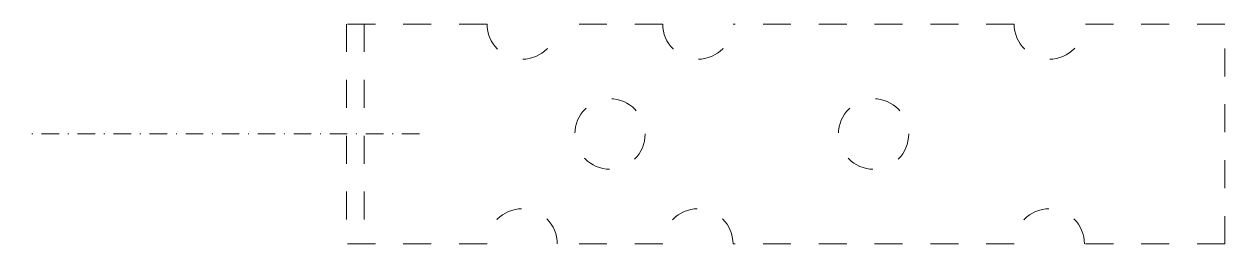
# Model space of a CAD drawing. Header units: metres. Extents: x -37 to 100, y -13 to 12.
import ezdxf

# ---------------------------------------------------------------- set-up
doc = ezdxf.new("R2010")
doc.units = ezdxf.units.M
doc.linetypes.add('Dash', pattern=[6.35, 3.175, -3.175])
doc.linetypes.add('Streep-stip _ detail', pattern=[4, 2, -1, 0, -1])
doc.layers.add('A-DETL-GENF', color=92, linetype='Continuous', lineweight=18)

# ---------------------------------------------------------------- blocks, each defined once
blk = doc.blocks.new('20  kz_anker - wandanker 02-1497558-00_0 Basismaterialen')
at = {"layer": 'A-DETL-GENF', "linetype": 'Dash'}
for p, q in [((0, 12.5), (0, -12.5)), ((16, 12.5), (0, 12.5)), ((2, 12.5), (2, -12.5)), ((36, 12.5), (24, 12.5)), ((76, 12.5), (44, 12.5)), ((100, 12.5), (84, 12.5)), ((100, -12.5), (100, 12.5)), ((16, -12.5), (0, -12.5)), ((36, -12.5), (24, -12.5)), ((76, -12.5), (44, -12.5)), ((100, -12.5), (84, -12.5))]:
    blk.add_line(p, q, dxfattribs=at)
at = {"layer": 'A-DETL-GENF', "linetype": 'Streep-stip _ detail', "lineweight": 13}
blk.add_line((8.3, 0), (-36.7, 0), dxfattribs=at)
at = {"layer": 'A-DETL-GENF', "linetype": 'Dash'}
for centre in [(30, 0), (60, 0)]:
    blk.add_circle(centre, 4, dxfattribs=at)
for centre, start, end in [((20, 12.5), 180, 0), ((40, 12.5), 180, 0), ((80, 12.5), 180, 0), ((20, -12.5), 360, 180), ((40, -12.5), 360, 180), ((80, -12.5), 360, 180)]:
    blk.add_arc(centre, 4, start, end, dxfattribs=at)

msp = doc.modelspace()

# ---------------------------------------------------------------- block references
msp.add_blockref('20  kz_anker - wandanker 02-1497558-00_0 Basismaterialen', (0, 0))

doc.saveas('drawing.dxf')
